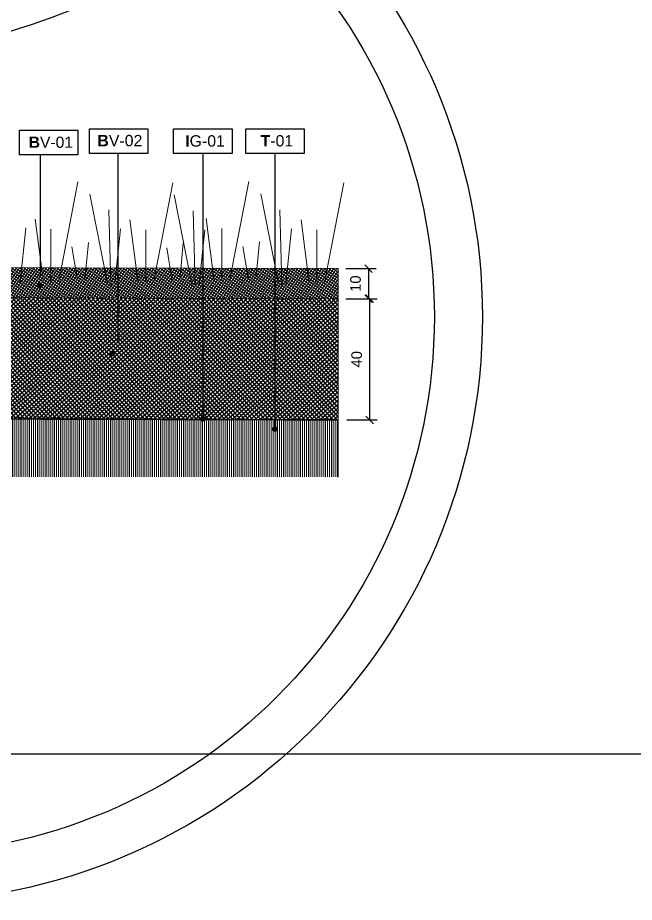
# Model space of a CAD drawing. Header units: metres. Extents: x -325 to 301, y -147 to 149.
# Drawn here: x 39.66 to 41.698, y 82.966 to 85.889 of the extents above; entities that cross this region are included whole.
import ezdxf

# ---------------------------------------------------------------- set-up
doc = ezdxf.new("R2010")
doc.units = ezdxf.units.M
doc.linetypes.add('ACAD_ISO03W100', pattern=[30, 12, -18])
doc.layers.get('Defpoints').update_dxf_attribs({"lineweight": 13})
for name, color, linetype, plot in [('-aux', 50, 'Continuous', False), ('-AUX-QAD', 5, 'Continuous', False), ('-AUX_RIM', 2, 'Continuous', False)]:
    doc.layers.add(name, color=color, linetype=linetype, plot=plot)
doc.layers.add('0-TX-1_25', color=7, linetype='Continuous', true_color=0x3f4f7f)
for name, color, linetype in [('02-L-Geotextile', 32, 'Continuous'), ('A-KEYPLAN_HATCH', 7, 'Continuous'), ('A_TEXT_2', 7, 'Continuous'), ('EIT_3 TR terra vegetal', 45, 'Continuous')]:
    doc.layers.add(name, color=color, linetype=linetype)
doc.layers.add('03-TR-Paviment_04_Dry Meadow', color=7, linetype='Continuous', lineweight=5, true_color=0xd8dd88)
for name, color, linetype, lineweight in [('1-CM', 7, 'Continuous', 0), ('2-L-secció', 1, 'Continuous', 0), ('3-TR Seleccionat', 44, 'Continuous', 0), ('3-TR-recebo', 252, 'Continuous', 0)]:
    doc.layers.add(name, color=color, linetype=linetype, lineweight=lineweight)
doc.styles.add('Arial_4', font='arial.ttf', dxfattribs={"height": 1.8})
doc.styles.get("Standard").update_dxf_attribs({"font": 'arial.ttf'})
doc.dimstyles.new('ISO-25', dxfattribs={"dimtxt": 0.1, "dimasz": 0.1, "dimexe": 0.1, "dimexo": 0.1, "dimgap": 0.1, "dimtad": 1, "dimdec": 0, "dimlfac": 100, "dimzin": 9, "dimtxsty": 'Standard', "dimblk": 'OBLIQUE', "dimcen": 0.1, "dimadec": 0, "dimazin": 0, "dimtfac": 1, "dimtdec": 0, "dimtmove": 0, "dimatfit": 3, "dimldrblk": 'OBLIQUE', "dimfxl": 1, "dimarcsym": 0})

# ---------------------------------------------------------------- blocks, each defined once
blk = doc.blocks.new('hatch keyplan 2')
at = {"layer": 'A-KEYPLAN_HATCH'}
blk.add_lwpolyline([(0, 0.00548), (0.01287, 0.00548), (0.01287, 0), (0, 0)], close=True, dxfattribs=at)
blk = doc.blocks.new('hatch keyplan')
at = {"layer": 'A-KEYPLAN_HATCH'}
blk.add_blockref('hatch keyplan 2', (1.43058, 0.85215), dxfattribs=at)
blk = doc.blocks.new('B-V01')
at = {"layer": 'A-KEYPLAN_HATCH'}
blk.add_blockref('hatch keyplan', (-1.43058, -0.85215), dxfattribs=at)
at = {"layer": 'A_TEXT_2', "lineweight": 211, "insert": (-0.00079, 0.00402), "char_height": 0.0024588, "attachment_point": 1, "line_spacing_factor": 0.938532, "style": 'Arial_4'}
blk.add_mtext_dynamic_manual_height_columns('\\pi0.00285;{\\fArial|b1|i0|c0|p34;B}V-01', width=0.0145619, gutter_width=0.015, heights=[0], dxfattribs=at)
blk = doc.blocks.new('B-V02')
at = {"layer": 'A-KEYPLAN_HATCH'}
blk.add_blockref('hatch keyplan', (-1.43058, -0.85215), dxfattribs=at)
at = {"layer": 'A_TEXT_2', "insert": (-0.0008, 0.00412), "char_height": 0.0025, "attachment_point": 1}
blk.add_mtext_dynamic_manual_height_columns('\\pi0.00255;{\\fArial|b1|i0|c0|p34;B}V-02', width=0.0145619, gutter_width=0.015, heights=[0], dxfattribs=at)
blk = doc.blocks.new('T-01')
at = {"layer": 'A-KEYPLAN_HATCH'}
blk.add_blockref('hatch keyplan', (-1.43058, -0.85215), dxfattribs=at)
at = {"layer": 'A_TEXT_2', "insert": (-0.0008, 0.00408), "char_height": 0.0025, "attachment_point": 1}
blk.add_mtext_dynamic_manual_height_columns('\\pi0.00405;{\\fArial|b1|i0|c0|p34;T}-01', width=0.0145619, gutter_width=0.015, heights=[0], dxfattribs=at)
blk = doc.blocks.new('_Oblique')
at = {"color": 0, "lineweight": -2}
blk.add_line((-0.5, -0.5), (0.5, 0.5), dxfattribs=at)
blk = doc.blocks.new('*D991')
at = {"layer": '0-TX-1_25', "color": 0, "lineweight": -2, "transparency": 16777216}
for p, q in [((40.7446, 85.0599), (40.8446, 85.0599)), ((40.8196, 85.0599), (40.8196, 84.9603)), ((40.7443, 84.9603), (40.8446, 84.9603))]:
    blk.add_line(p, q, dxfattribs=at)
at = {"layer": 'Defpoints', "color": 0, "transparency": 16777216}
for p in [(40.7196, 85.0599), (40.7193, 84.9603), (40.8196, 84.9603)]:
    blk.add_point(p, dxfattribs=at)
at = {"layer": '0-TX-1_25', "color": 0, "lineweight": -2, "transparency": 16777216, "xscale": 0.025, "yscale": 0.025, "zscale": 0.025}
for p, rotation in [((40.8196, 85.0599), 90), ((40.8196, 84.9603), 270)]:
    blk.add_blockref('_Oblique', p, dxfattribs=dict(at, rotation=rotation))
at = {"layer": '0-TX-1_25', "color": 0, "transparency": 16777216, "insert": (40.7767, 85.0101), "char_height": 0.035, "attachment_point": 5, "rotation": 90}
blk.add_mtext('10', dxfattribs=at)
blk = doc.blocks.new('*D994')
at = {"layer": '0-TX-1_25', "color": 0, "lineweight": -2, "transparency": 16777216}
for p, q in [((40.7446, 84.9603), (40.8483, 84.9603)), ((40.8233, 84.9603), (40.8233, 84.56)), ((40.7479, 84.56), (40.8483, 84.56))]:
    blk.add_line(p, q, dxfattribs=at)
at = {"layer": 'Defpoints', "color": 0, "transparency": 16777216}
for p in [(40.7196, 84.9603), (40.7229, 84.56), (40.8233, 84.56)]:
    blk.add_point(p, dxfattribs=at)
at = {"layer": '0-TX-1_25', "color": 0, "lineweight": -2, "transparency": 16777216, "xscale": 0.025, "yscale": 0.025, "zscale": 0.025}
for p, rotation in [((40.8233, 84.9603), 90), ((40.8233, 84.56), 270)]:
    blk.add_blockref('_Oblique', p, dxfattribs=dict(at, rotation=rotation))
at = {"layer": '0-TX-1_25', "color": 0, "transparency": 16777216, "insert": (40.7804, 84.7602), "char_height": 0.035, "attachment_point": 5, "rotation": 90}
blk.add_mtext('40', dxfattribs=at)
blk = doc.blocks.new('POINT')
at = {"layer": '0-TX-1_25'}
h = blk.add_hatch(dxfattribs=at)
h.set_pattern_fill('ANGLE', color=256)
h.set_pattern_definition([(0, (-83.747, -12.726), (0, 6.985), [5.08, -1.905]), (90, (-83.747, -12.726), (-6.985, 4e-16), [5.08, -1.905])])
edge = h.paths.add_edge_path()
edge.add_arc((0, 0), 0.0075, 0, 360)
h = blk.add_hatch(color=256, dxfattribs=at)
h.dxf.hatch_style = 1
edge = h.paths.add_edge_path()
edge.add_arc((0, 0), 0.0075, 0, 360)
blk.add_circle((0, 0), 0.0075, dxfattribs=at)
blk = doc.blocks.new('*D1653')
at = {"layer": '0-TX-1_25', "color": 0, "lineweight": -2, "transparency": 16777216}
for p, q in [((24.1636, 85.8758), (24.0669, 85.8758)), ((24.0919, 85.4619), (24.0919, 85.8758)), ((24.1919, 85.4619), (24.0669, 85.4619))]:
    blk.add_line(p, q, dxfattribs=at)
at = {"layer": 'Defpoints', "color": 0, "transparency": 16777216}
for p in [(24.0919, 85.8758), (24.1886, 85.8758), (50.2464, 85.4619)]:
    blk.add_point(p, dxfattribs=at)
at = {"layer": '0-TX-1_25', "color": 0, "lineweight": -2, "transparency": 16777216, "xscale": 0.025, "yscale": 0.025, "zscale": 0.025}
for p, rotation in [((24.0919, 85.8758), 90), ((24.0919, 85.4619), 270)]:
    blk.add_blockref('_Oblique', p, dxfattribs=dict(at, rotation=rotation))
at = {"layer": '0-TX-1_25', "color": 0, "transparency": 16777216, "insert": (24.0493, 85.6688), "char_height": 0.035, "attachment_point": 5, "rotation": 90}
blk.add_mtext('41', dxfattribs=at)
blk = doc.blocks.new('IG01')
at = {"layer": 'A-KEYPLAN_HATCH', "xscale": 10, "yscale": 10, "zscale": 10}
blk.add_blockref('hatch keyplan', (-14.3058, -8.5215), dxfattribs=at)
at = {"layer": 'A_TEXT_2', "insert": (-0.008, 0.0405), "char_height": 0.025, "attachment_point": 1}
blk.add_mtext_dynamic_manual_height_columns('\\pi0.03354;{\\fArial|b1|i0|c0|p34;I}G-01', width=0.145619, gutter_width=0.15, heights=[0], dxfattribs=at)

msp = doc.modelspace()

# ---------------------------------------------------------------- hatches: boundary and pattern name
at = {"layer": '3-TR Seleccionat'}
h = msp.add_hatch(dxfattribs=at)
h.set_pattern_fill('ANSI31', color=256, scale=0.002, angle=225, style=0)
h.set_pattern_definition([(270, (-1.225787, -8.2315615), (0.00635, -9e-19), [])])
h.paths.add_polyline_path([(37.7162, 84.7712), (37.7162, 84.3722), (40.7162, 84.3722), (40.7162, 84.56), (39.4922, 84.57), (39.4774, 84.6387), (39.4574, 84.7137), (39.0273, 84.7137)])
at = {"layer": '3-TR-recebo'}
h = msp.add_hatch(dxfattribs=at)
h.set_pattern_fill('_USER', color=256, scale=0.008, angle=233.8369, style=0, double=1, pattern_type=0)
h.set_pattern_definition([(233.8369, (37.746793, 85.703276), (0.006458725, -0.004720686), []), (323.8369, (37.746793, 85.703276), (0.004720686, 0.006458725), [])])
h.paths.add_polyline_path([(40.7196, 84.9599), (40.7196, 85.0599), (40.5208, 85.0605), (39.8519, 85.0624), (39.3874, 85.0637), (39.3874, 84.9764), (39.3907, 84.9634), (39.8342, 84.9624)])
at = {"layer": 'EIT_3 TR terra vegetal'}
h = msp.add_hatch(dxfattribs=at)
h.set_pattern_fill('_USER', color=256, scale=0.01, angle=40.7055, style=0, double=1, pattern_type=0)
h.set_pattern_definition([(40.70548900873, (762365.219603, 4550075.548158), (-0.006521710310738, 0.007580718608602), []), (130.70548900873, (762365.219603, 4550075.548158), (-0.007580718608602, -0.006521710310738), [])])
h.paths.add_polyline_path([(40.7196, 84.56), (40.7196, 84.9604), (39.3907, 84.9642), (39.4567, 84.7163), (39.4854, 84.5634)])

# ---------------------------------------------------------------- linework, layer by layer
at = {"layer": '-aux'}
msp.add_lwpolyline([(12.2345, 83.4567), (142.2345, 83.4567)], dxfattribs=at)
at = {"layer": '-AUX-QAD'}
msp.add_circle((38.8823, 88.297), 2.5661, dxfattribs=at)
at = {"layer": '-AUX_RIM'}
for radius in [1.9345, 1.7757]:
    msp.add_circle((39.2613, 84.9004), radius, dxfattribs=at)
at = {"layer": '0-TX-1_25'}
for points in [[(39.7357, 85.0308), (39.7357, 85.4357)], [(39.9919, 84.8235), (39.9919, 85.4398)], [(40.2723, 85.4398), (40.2723, 84.5637)], [(40.5107, 84.5295), (40.5107, 85.4398)]]:
    msp.add_lwpolyline(points, dxfattribs=at)
at = {"layer": '02-L-Geotextile', "linetype": 'ACAD_ISO03W100', "ltscale": 0.002, "const_width": 0.005}
msp.add_lwpolyline([(39.4574, 84.7137), (39.4854, 84.5634), (40.7196, 84.56)], dxfattribs=at)
at = {"layer": '03-TR-Paviment_04_Dry Meadow'}
for points in [[(39.8594, 85.3461), (39.7959, 85.0168)], [(40.1727, 85.3431), (40.1091, 85.0138)], [(40.4242, 85.3475), (40.3607, 85.0182)], [(40.7377, 85.3436), (40.6742, 85.0143)], [(39.8984, 85.3059), (39.9567, 85.0105)], [(40.177, 85.3032), (40.2353, 85.0077)], [(40.4635, 85.3065), (40.5217, 85.011)], [(39.9619, 85.2538), (39.968, 85.0063)], [(40.2405, 85.2511), (40.2466, 85.0036)], [(40.527, 85.2543), (40.5331, 85.0069)], [(39.7182, 85.2238), (39.7441, 85.0232)], [(40.0314, 85.2207), (40.0574, 85.0201)], [(40.283, 85.2251), (40.3089, 85.0245)], [(40.5965, 85.2213), (40.6224, 85.0207)], [(39.6872, 85.1941), (39.6683, 85.0135)], [(39.7705, 85.1907), (39.7703, 85.0178)], [(40.0004, 85.1911), (39.9816, 85.0104)], [(40.0837, 85.1877), (40.0835, 85.0147)], [(40.279, 85.1884), (40.2601, 85.0077)], [(40.3353, 85.1921), (40.3351, 85.0191)], [(40.5655, 85.1916), (40.5466, 85.011)], [(40.6488, 85.1882), (40.6486, 85.0153)], [(39.8397, 85.1318), (39.8569, 85.0282)], [(39.8942, 85.1466), (39.8827, 85.0243)], [(40.153, 85.1287), (40.1702, 85.0251)], [(40.2075, 85.1436), (40.1959, 85.0213)], [(40.4046, 85.1331), (40.4218, 85.0295)], [(40.4591, 85.148), (40.4475, 85.0257)]]:
    msp.add_lwpolyline(points, dxfattribs=at)
at = {"layer": '1-CM'}
for points in [[(40.7196, 84.9603), (39.3907, 84.9642), (39.3874, 84.9764), (39.3874, 85.0637), (40.7196, 85.0599)], [(39.4854, 84.5634), (40.7196, 84.56)]]:
    msp.add_lwpolyline(points, dxfattribs=at)
at = {"layer": '2-L-secció'}
msp.add_lwpolyline([(40.7196, 85.0599), (40.7196, 84.3709)], dxfattribs=at)

# ---------------------------------------------------------------- block references
at = {"layer": '0-TX-1_25', "xscale": 15, "yscale": 15, "zscale": 15}
for name, p in [('B-V01', (39.6661, 85.4357)), ('B-V02', (39.8976, 85.4398)), ('T-01', (40.4142, 85.4398))]:
    msp.add_blockref(name, p, dxfattribs=at)
at = {"layer": '0-TX-1_25', "rotation": 355.7054890087256}
for p in [(39.7323, 85.0048), (39.9722, 84.7789), (40.5107, 84.5295)]:
    msp.add_blockref('POINT', p, dxfattribs=at)
at = {"layer": '0-TX-1_25'}
msp.add_blockref('POINT', (40.2723, 84.5637), dxfattribs=at)
at = {"layer": '1-CM', "xscale": 1.5, "yscale": 1.5, "zscale": 1.5}
msp.add_blockref('IG01', (40.1757, 85.4398), dxfattribs=at)

# ---------------------------------------------------------------- dimensions: what is measured, and where the dimension line sits
at = {"layer": '0-TX-1_25'}
dim = msp.add_linear_dim(base=(24.0919, 85.8758), p1=(50.2464, 85.4619), p2=(24.1886, 85.8758), angle=90, dimstyle='ISO-25', override={"dimtxt": 0.035, "dimasz": 0.025, "dimexe": 0.025, "dimexo": 0.025, "dimgap": 0.025, "dimblk1": 'Oblique', "dimblk2": 'Oblique', "dimsah": 1, "dimfxl": 0.1, "dimfxlon": 1, "dimarcsym": 1}, dxfattribs=at)
dim.commit()
dim.dimension.update_dxf_attribs({"geometry": '*D1653', "text_midpoint": (24.0919, 85.6688), "dimtype": 160})
for base, p1, p2, picture, middle in [((40.8196, 84.9603), (40.7196, 85.0599), (40.7193, 84.9603), '*D991', (40.7767, 85.0101)), ((40.8233, 84.56), (40.7196, 84.9603), (40.7229, 84.56), '*D994', (40.7804, 84.7602))]:
    dim = msp.add_linear_dim(base=base, p1=p1, p2=p2, angle=90, dimstyle='ISO-25', override={"dimtxt": 0.035, "dimasz": 0.025, "dimexe": 0.025, "dimexo": 0.025, "dimgap": 0.025, "dimblk1": 'Oblique', "dimblk2": 'Oblique', "dimsah": 1, "dimfxl": 0.1, "dimfxlon": 1, "dimarcsym": 1}, dxfattribs=at)
    dim.commit()
    dim.dimension.update_dxf_attribs({"geometry": picture, "text_midpoint": middle})

doc.saveas('drawing.dxf')
